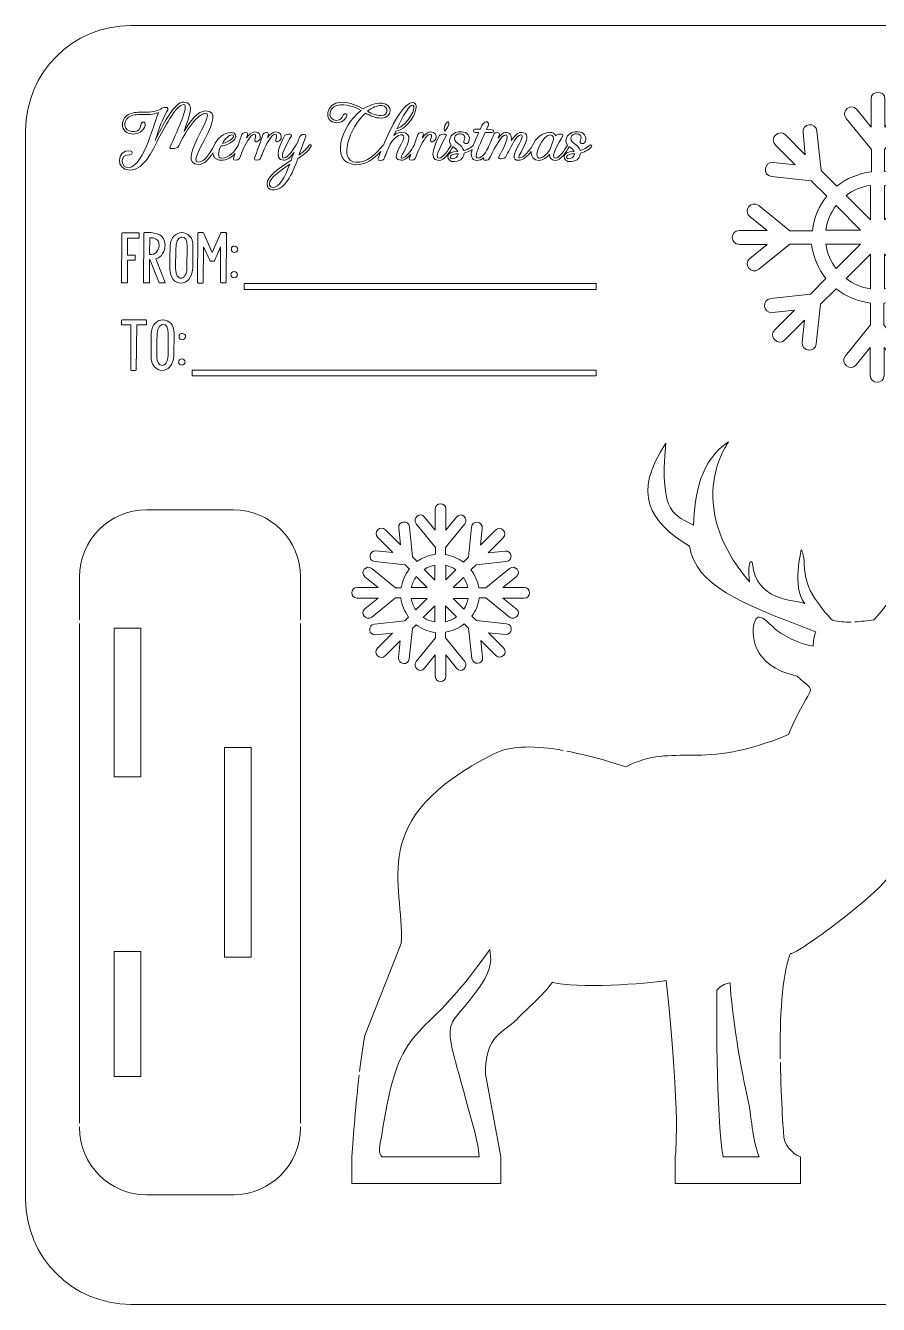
# Model space of a CAD drawing. Header units: inches. Extents: x 21 to 224, y 286 to 439.
# Drawn here: x 21.2 to 122.8, y 286.5 to 438.9 of the extents above; entities that cross this region are included whole.
import ezdxf

# ---------------------------------------------------------------- set-up
doc = ezdxf.new("R2010")
doc.units = ezdxf.units.IN
doc.header["$MEASUREMENT"] = 0
doc.layers.add('_U+0421_U+043B_U+043E_U+0439 1', color=7, linetype='Continuous')

# ---------------------------------------------------------------- blocks, each defined once
blk = doc.blocks.new('block 2')
at = {"layer": '_U+0421_U+043B_U+043E_U+0439 1', "color": 7, "lineweight": 5, "true_color": 0xffffff}
for points, knots in [([(33.55, 421.63), (34.5, 421.63), (35.21, 422.32), (35.72, 423.06), (36.09, 423.59), (36.51, 424.41), (36.97, 425.3), (37.97, 427.21), (39.12, 429.41), (40.02, 429.46), (40.76, 429.48), (38.99, 425.73), (38.38, 424.4), (38.21, 424.04), (39.24, 424.19), (39.35, 424.42), (39.78, 425.32), (41.43, 428.4), (42.63, 428.4), (43.89, 428.4), (38.97, 422.31), (41.76, 422.31), (42.49, 422.31), (43.03, 422.97), (43.48, 423.7), (43.51, 423.2), (43.8, 422.81), (44.44, 422.81), (45.17, 422.81), (45.73, 423.15), (46.15, 423.61), (46.07, 423.38), (45.99, 423.16), (45.93, 423), (45.82, 422.73), (46.53, 422.75), (46.65, 423.03), (46.8, 423.39), (46.9, 423.64), (47, 423.92), (47.35, 424.67), (47.91, 425.86), (48.36, 425.9), (48.62, 425.91), (48.62, 425.69), (48.5, 425.38), (48.3, 424.78), (49.04, 425.01), (49.12, 425.41), (49.19, 425.79), (49.06, 426.22), (48.44, 426.18), (48.09, 426.16), (47.77, 425.86), (47.5, 425.47), (47.53, 425.61), (47.58, 425.75), (47.61, 425.92), (47.67, 426.2), (47.04, 426.17), (46.94, 425.88), (46.85, 425.59), (46.67, 425.09), (46.49, 424.57), (46.1, 423.88), (45.45, 423.06), (44.54, 423.06), (43.98, 423.06), (44.09, 423.81), (44.45, 424.53), (44.94, 424.49), (45.8, 424.92), (46.08, 425.32), (46.32, 425.67), (46.24, 426.12), (45.71, 426.12), (44.71, 426.12), (43.95, 425.35), (43.63, 424.55), (43.17, 423.71), (42.54, 422.59), (41.75, 422.59), (40.22, 422.59), (45.46, 428.69), (42.62, 428.69), (41.68, 428.69), (40.73, 427.46), (40.05, 426.27), (40.64, 427.91), (41.42, 429.74), (40.01, 429.74), (38.92, 429.74), (37.76, 427.41), (36.73, 425.43), (36.73, 425.43), (36.59, 425.17), (36.59, 425.17), (37.14, 426.74), (37.45, 427.7), (38.01, 428.61), (38.44, 429.3), (37.5, 429.16), (37.27, 428.91), (36.54, 428.53), (35.78, 428.53), (35.1, 428.53), (34.75, 428.53), (34.42, 428.53), (34.13, 428.49), (33.39, 428.38), (32.95, 427.98), (32.78, 427.52), (32.72, 427.34), (32.7, 427.16), (32.71, 426.98), (32.72, 426.8), (32.78, 426.63), (32.87, 426.48), (33.1, 426.11), (33.56, 425.86), (34.23, 425.95), (34.8, 426.04), (35.31, 426.43), (35.42, 426.98), (35.52, 427.45), (34.95, 427.53), (34.88, 426.99), (34.85, 426.58), (34.63, 426.29), (34.2, 426.24), (33.66, 426.16), (33.29, 426.35), (33.11, 426.64), (33.04, 426.75), (33.01, 426.88), (32.99, 427.02), (32.98, 427.16), (33, 427.3), (33.05, 427.43), (33.18, 427.79), (33.54, 428.12), (34.15, 428.21), (34.43, 428.25), (34.75, 428.24), (35.08, 428.24), (35.69, 428.24), (36.36, 428.24), (37.02, 428.49), (36.54, 427.6), (35.32, 422.2), (33.5, 421.92), (32.53, 421.76), (32.28, 423.55), (33.59, 423.46), (33.92, 423.44), (33.98, 423.91), (33.62, 423.94), (31.96, 424.07), (31.89, 421.63), (33.55, 421.63)], [0, 0, 0, 0, 1, 1, 1, 2, 2, 2, 3, 3, 3, 4, 4, 4, 5, 5, 5, 6, 6, 6, 7, 7, 7, 8, 8, 8, 9, 9, 9, 10, 10, 10, 11, 11, 11, 12, 12, 12, 13, 13, 13, 14, 14, 14, 15, 15, 15, 16, 16, 16, 17, 17, 17, 18, 18, 18, 19, 19, 19, 20, 20, 20, 21, 21, 21, 22, 22, 22, 23, 23, 23, 24, 24, 24, 25, 25, 25, 26, 26, 26, 27, 27, 27, 28, 28, 28, 29, 29, 29, 30, 30, 30, 31, 31, 31, 32, 32, 32, 33, 33, 33, 34, 34, 34, 35, 35, 35, 36, 36, 36, 37, 37, 37, 38, 38, 38, 39, 39, 39, 40, 40, 40, 41, 41, 41, 42, 42, 42, 43, 43, 43, 44, 44, 44, 45, 45, 45, 46, 46, 46, 47, 47, 47, 48, 48, 48, 49, 49, 49, 50, 50, 50, 51, 51, 51, 52, 52, 52, 53, 53, 53, 53]), ([(45.74, 425.83), (46.05, 425.83), (45.93, 425.57), (45.81, 425.44), (45.57, 425.14), (44.99, 424.87), (44.61, 424.82), (44.94, 425.37), (45.39, 425.83), (45.74, 425.83)], [0, 0, 0, 0, 1, 1, 1, 2, 2, 2, 3, 3, 3, 3])]:
    blk.add_open_spline(points, degree=3, knots=knots, dxfattribs=at)
blk = doc.blocks.new('block 3')
at = {"layer": '_U+0421_U+043B_U+043E_U+0439 1', "color": 7, "lineweight": 5, "true_color": 0xffffff}
for points, knots in [([(51.93, 422.81), (52.41, 422.81), (52.75, 423.23), (53.15, 423.75), (53, 423.36), (52.87, 423), (52.8, 422.8), (51.39, 421.86), (49.93, 420.93), (49.94, 419.98), (49.94, 419.64), (50.1, 419.35), (50.51, 419.29), (52, 419.04), (52.98, 421.25), (53.59, 422.99), (54.12, 423.36), (54.8, 423.75), (55.2, 424.5), (55.28, 424.65), (55.03, 424.73), (54.93, 424.58), (54.58, 424), (54.03, 423.66), (53.75, 423.45), (53.88, 423.84), (54.45, 425.34), (54.54, 425.6), (54.69, 426.04), (53.92, 425.9), (53.84, 425.64), (53.84, 425.64), (53.57, 424.91), (53.57, 424.91), (53.17, 424.27), (52.43, 423.07), (51.93, 423.07), (51.35, 423.07), (52.34, 424.85), (52.83, 425.7), (53.04, 426.05), (52.09, 425.9), (52, 425.73), (51.65, 425.01), (50.53, 422.81), (51.93, 422.81)], [0, 0, 0, 0, 1, 1, 1, 2, 2, 2, 3, 3, 3, 4, 4, 4, 5, 5, 5, 6, 6, 6, 7, 7, 7, 8, 8, 8, 9, 9, 9, 10, 10, 10, 11, 11, 11, 12, 12, 12, 13, 13, 13, 14, 14, 14, 15, 15, 15, 15]), ([(50.56, 419.57), (50.31, 419.61), (50.22, 419.79), (50.22, 419.99), (50.22, 420.68), (51.39, 421.5), (52.63, 422.32), (52.1, 420.91), (51.38, 419.44), (50.56, 419.57)], [0, 0, 0, 0, 1, 1, 1, 2, 2, 2, 3, 3, 3, 3])]:
    blk.add_open_spline(points, degree=3, knots=knots, dxfattribs=at)
blk = doc.blocks.new('block 4')
at = {"layer": '_U+0421_U+043B_U+043E_U+0439 1', "color": 7, "lineweight": 5, "true_color": 0xffffff}
for points, knots in [([(58.25, 427.28), (58.72, 427.28), (59.25, 427.59), (59.45, 428.05), (59.58, 428.37), (59.14, 428.48), (59.02, 428.16), (58.9, 427.83), (58.61, 427.56), (58.26, 427.56), (56.91, 427.56), (57.28, 429.43), (58.7, 429.43), (59.75, 429.43), (60.49, 429.1), (61.14, 428.73), (58.64, 426.83), (57.42, 422.47), (60.46, 422.28), (61.63, 422.21), (62.65, 422.97), (63.47, 423.85), (63.32, 423.49), (63.21, 423.18), (63.13, 422.96), (63.04, 422.7), (63.77, 422.77), (63.85, 422.94), (64, 423.29), (64.27, 423.97), (64.6, 424.74), (65.04, 425.56), (66.32, 426.35), (66.22, 425.48), (66.12, 424.68), (64.44, 422.81), (65.91, 422.81), (66.32, 422.81), (66.73, 423.15), (67.07, 423.55), (67, 423.34), (66.93, 423.15), (66.87, 423), (66.77, 422.73), (67.48, 422.75), (67.59, 423.03), (67.74, 423.39), (67.84, 423.64), (67.95, 423.92), (68.3, 424.67), (68.86, 425.86), (69.31, 425.9), (69.56, 425.91), (69.56, 425.69), (69.45, 425.38), (69.24, 424.78), (69.98, 425.01), (70.06, 425.41), (70.13, 425.79), (70, 426.22), (69.38, 426.18), (69.03, 426.16), (68.71, 425.86), (68.44, 425.47), (68.48, 425.61), (68.53, 425.75), (68.56, 425.92), (68.62, 426.2), (67.98, 426.17), (67.89, 425.88), (67.79, 425.59), (67.62, 425.09), (67.44, 424.57), (67.15, 424.05), (66.51, 423.07), (65.95, 423.07), (65.65, 423.07), (66.75, 424.41), (66.84, 425.32), (66.96, 426.32), (65.57, 426.33), (65.05, 425.76), (65.05, 425.76), (65.27, 426.26), (65.27, 426.26), (66.91, 426.48), (68.44, 429.57), (67.33, 429.67), (66.23, 429.77), (64.69, 426.73), (63.79, 424.61), (63.78, 424.61), (63.78, 424.61), (63.78, 424.61), (62.95, 423.6), (61.83, 422.48), (60.5, 422.56), (58.39, 422.69), (59.71, 426.64), (61.66, 428.43), (62.24, 428.11), (62.8, 427.83), (63.55, 427.83), (64.89, 427.83), (64.98, 429.51), (63.64, 429.6), (62.85, 429.64), (62.08, 429.38), (61.4, 428.92), (60.69, 429.32), (59.9, 429.71), (58.73, 429.71), (56.94, 429.71), (56.49, 427.28), (58.25, 427.28)], [0, 0, 0, 0, 1, 1, 1, 2, 2, 2, 3, 3, 3, 4, 4, 4, 5, 5, 5, 6, 6, 6, 7, 7, 7, 8, 8, 8, 9, 9, 9, 10, 10, 10, 11, 11, 11, 12, 12, 12, 13, 13, 13, 14, 14, 14, 15, 15, 15, 16, 16, 16, 17, 17, 17, 18, 18, 18, 19, 19, 19, 20, 20, 20, 21, 21, 21, 22, 22, 22, 23, 23, 23, 24, 24, 24, 25, 25, 25, 26, 26, 26, 27, 27, 27, 28, 28, 28, 29, 29, 29, 30, 30, 30, 31, 31, 31, 32, 32, 32, 33, 33, 33, 34, 34, 34, 35, 35, 35, 36, 36, 36, 37, 37, 37, 38, 38, 38, 38]), ([(63.59, 429.32), (64.44, 429.25), (64.43, 428.12), (63.57, 428.12), (62.93, 428.12), (62.42, 428.35), (61.9, 428.64), (62.44, 429.08), (63.03, 429.34), (63.59, 429.32)], [0, 0, 0, 0, 1, 1, 1, 2, 2, 2, 3, 3, 3, 3]), ([(67.3, 429.39), (67.88, 429.33), (66.64, 426.87), (65.41, 426.57), (66.1, 428.06), (66.86, 429.42), (67.3, 429.39)], [0, 0, 0, 0, 1, 1, 1, 2, 2, 2, 2])]:
    blk.add_open_spline(points, degree=3, knots=knots, dxfattribs=at)
blk = doc.blocks.new('block 5')
at = {"layer": '_U+0421_U+043B_U+043E_U+0439 1', "color": 7, "lineweight": 5, "true_color": 0xffffff}
for points, knots in [([(70.38, 422.79), (71.04, 422.79), (71.69, 423.73), (72.07, 424.42), (72.09, 424.4), (72.11, 424.39), (72.14, 424.37), (72.42, 424.2), (72.59, 424.02), (72.67, 423.86), (71.06, 423.91), (71.18, 422.56), (72.28, 422.64), (73.13, 422.69), (73.37, 423.23), (73.4, 423.66), (73.61, 423.7), (74.03, 423.86), (74.35, 424.08), (74.17, 423.36), (74.25, 422.79), (74.94, 422.79), (75.24, 422.79), (75.5, 422.91), (75.74, 423.09), (75.73, 423.08), (75.73, 423.07), (75.73, 423.07), (75.54, 422.67), (76.32, 422.77), (76.45, 423.04), (76.61, 423.36), (76.73, 423.62), (76.85, 423.86), (77.24, 424.58), (77.88, 425.83), (78.35, 425.83), (78.93, 425.83), (78.04, 424.06), (77.54, 423.21), (77.33, 422.85), (78.28, 423), (78.37, 423.18), (78.45, 423.34), (78.57, 423.58), (78.68, 423.84), (79.09, 424.56), (79.67, 425.83), (80.13, 425.83), (81.1, 425.83), (78.19, 422.8), (79.91, 422.8), (80.4, 422.8), (80.98, 423.31), (81.41, 423.85), (81.39, 423.26), (81.67, 422.79), (82.34, 422.79), (82.85, 422.79), (83.28, 423.14), (83.58, 423.53), (83.58, 423.1), (83.75, 422.79), (84.25, 422.79), (84.91, 422.79), (85.55, 423.73), (85.94, 424.42), (85.96, 424.4), (85.98, 424.39), (86, 424.37), (86.28, 424.2), (86.45, 424.02), (86.53, 423.86), (84.92, 423.91), (85.05, 422.56), (86.14, 422.64), (87, 422.69), (87.23, 423.23), (87.26, 423.66), (87.56, 423.72), (88.3, 424.03), (88.56, 424.38), (88.73, 424.63), (88.45, 424.7), (88.36, 424.58), (88.19, 424.35), (87.46, 423.98), (87.23, 423.95), (87.14, 424.24), (86.97, 424.54), (86.53, 424.8), (85.7, 425.31), (86.26, 425.98), (86.79, 425.96), (87.27, 425.96), (87.47, 425.67), (87.26, 425.2), (87.07, 424.79), (87.66, 424.6), (87.83, 425.02), (88.08, 425.7), (87.65, 426.15), (86.98, 426.21), (85.86, 426.32), (85.19, 425.27), (85.73, 424.6), (85.72, 424.6), (85.71, 424.59), (85.71, 424.58), (85.36, 424.02), (84.8, 423.07), (84.25, 423.07), (83.66, 423.07), (84.66, 424.87), (85.16, 425.71), (85.36, 426.05), (84.4, 425.9), (84.33, 425.76), (84.33, 425.76), (84.31, 425.7), (84.31, 425.7), (84.2, 426), (83.95, 426.12), (83.64, 426.12), (82.63, 426.12), (81.88, 425.36), (81.57, 424.56), (81.21, 424), (80.53, 423.08), (79.99, 423.08), (79.48, 423.08), (82.06, 426.12), (80.23, 426.12), (79.79, 426.12), (79.37, 425.68), (79.02, 425.15), (79.09, 425.69), (78.95, 426.12), (78.35, 426.12), (78.07, 426.12), (77.76, 425.83), (77.47, 425.45), (77.47, 425.45), (77.61, 425.86), (77.61, 425.86), (77.74, 426.2), (77.06, 426.17), (76.96, 425.91), (76.83, 425.58), (76.57, 424.98), (76.31, 424.38), (76.06, 423.88), (75.6, 423.07), (75.02, 423.07), (74.68, 423.07), (74.91, 423.83), (75.27, 424.67), (75.48, 425.18), (75.68, 425.62), (75.91, 426.13), (75.91, 426.13), (76.7, 426.13), (76.7, 426.13), (76.98, 426.04), (77, 426.45), (76.7, 426.45), (76.7, 426.45), (76.08, 426.49), (76.08, 426.49), (76.21, 426.77), (76.24, 426.81), (76.26, 426.86), (76.54, 427.41), (75.9, 427.65), (75.54, 426.94), (75.54, 426.94), (75.36, 426.54), (75.36, 426.54), (75.36, 426.54), (75.35, 426.53), (75.35, 426.53), (75.35, 426.53), (74.73, 426.52), (74.73, 426.52), (74.45, 426.52), (74.43, 426.13), (74.72, 426.13), (74.72, 426.13), (75.16, 426.13), (75.16, 426.13), (74.93, 425.64), (74.72, 425.17), (74.54, 424.67), (74.53, 424.64), (74.52, 424.62), (74.51, 424.59), (74.5, 424.59), (74.5, 424.58), (74.5, 424.58), (74.32, 424.35), (73.6, 423.98), (73.36, 423.95), (73.27, 424.24), (73.11, 424.54), (72.67, 424.8), (71.84, 425.31), (72.39, 425.98), (72.93, 425.96), (73.41, 425.96), (73.61, 425.67), (73.4, 425.2), (73.2, 424.79), (73.79, 424.6), (73.96, 425.02), (74.22, 425.7), (73.79, 426.15), (73.12, 426.21), (72, 426.32), (71.33, 425.27), (71.87, 424.61), (71.86, 424.6), (71.85, 424.59), (71.85, 424.58), (71.49, 424.02), (70.93, 423.07), (70.38, 423.07), (69.8, 423.07), (70.79, 424.85), (71.28, 425.7), (71.49, 426.05), (70.54, 425.9), (70.45, 425.73), (70.1, 425.01), (68.98, 422.79), (70.38, 422.79)], [0, 0, 0, 0, 1, 1, 1, 2, 2, 2, 3, 3, 3, 4, 4, 4, 5, 5, 5, 6, 6, 6, 7, 7, 7, 8, 8, 8, 9, 9, 9, 10, 10, 10, 11, 11, 11, 12, 12, 12, 13, 13, 13, 14, 14, 14, 15, 15, 15, 16, 16, 16, 17, 17, 17, 18, 18, 18, 19, 19, 19, 20, 20, 20, 21, 21, 21, 22, 22, 22, 23, 23, 23, 24, 24, 24, 25, 25, 25, 26, 26, 26, 27, 27, 27, 28, 28, 28, 29, 29, 29, 30, 30, 30, 31, 31, 31, 32, 32, 32, 33, 33, 33, 34, 34, 34, 35, 35, 35, 36, 36, 36, 37, 37, 37, 38, 38, 38, 39, 39, 39, 40, 40, 40, 41, 41, 41, 42, 42, 42, 43, 43, 43, 44, 44, 44, 45, 45, 45, 46, 46, 46, 47, 47, 47, 48, 48, 48, 49, 49, 49, 50, 50, 50, 51, 51, 51, 52, 52, 52, 53, 53, 53, 54, 54, 54, 55, 55, 55, 56, 56, 56, 57, 57, 57, 58, 58, 58, 59, 59, 59, 60, 60, 60, 61, 61, 61, 62, 62, 62, 63, 63, 63, 64, 64, 64, 65, 65, 65, 66, 66, 66, 67, 67, 67, 68, 68, 68, 69, 69, 69, 70, 70, 70, 71, 71, 71, 72, 72, 72, 73, 73, 73, 74, 74, 74, 75, 75, 75, 76, 76, 76, 77, 77, 77, 78, 78, 78, 78]), ([(83.67, 425.83), (84.1, 425.83), (84.1, 425.48), (84.03, 425.15), (83.92, 424.87), (83.8, 424.56), (83.71, 424.26), (83.46, 423.76), (82.96, 423.07), (82.34, 423.07), (81.57, 423.07), (82.69, 425.83), (83.67, 425.83)], [0, 0, 0, 0, 1, 1, 1, 2, 2, 2, 3, 3, 3, 4, 4, 4, 4]), ([(72.73, 423.59), (72.67, 423.22), (72.33, 422.99), (71.97, 422.99), (71.62, 422.99), (71.62, 423.59), (72.73, 423.59)], [0, 0, 0, 0, 1, 1, 1, 2, 2, 2, 2]), ([(86.59, 423.59), (86.53, 423.22), (86.19, 422.99), (85.83, 422.99), (85.48, 422.99), (85.48, 423.59), (86.59, 423.59)], [0, 0, 0, 0, 1, 1, 1, 2, 2, 2, 2])]:
    blk.add_open_spline(points, degree=3, knots=knots, dxfattribs=at)
blk = doc.blocks.new('block 6')
at = {"layer": '_U+0421_U+043B_U+043E_U+0439 1', "color": 7, "lineweight": 5, "true_color": 0xffffff}
for points, knots in [([(37.18, 408.18), (37.18, 408.18), (37.73, 408.18), (37.73, 408.18), (37.8, 408.18), (37.83, 408.21), (37.81, 408.24), (37.81, 408.24), (36.68, 411.04), (36.68, 411.04), (37.39, 411.25), (37.78, 411.99), (37.78, 412.7), (37.78, 413.97), (36.8, 414.19), (35.69, 414.19), (35.6, 414.19), (35.47, 414.19), (35.35, 414.18), (35.31, 414.18), (35.27, 414.16), (35.27, 414.13), (35.25, 412.95), (35.23, 412.09), (35.23, 408.23), (35.23, 408.2), (35.26, 408.18), (35.32, 408.18), (35.32, 408.18), (35.84, 408.18), (35.84, 408.18), (35.89, 408.18), (35.92, 408.2), (35.92, 408.23), (35.92, 409.12), (35.93, 410.05), (35.93, 410.96), (35.93, 410.96), (35.98, 410.96), (35.98, 410.96), (35.98, 410.96), (37.1, 408.21), (37.1, 408.21), (37.11, 408.19), (37.15, 408.18), (37.18, 408.18)], [0, 0, 0, 0, 1, 1, 1, 2, 2, 2, 3, 3, 3, 4, 4, 4, 5, 5, 5, 6, 6, 6, 7, 7, 7, 8, 8, 8, 9, 9, 9, 10, 10, 10, 11, 11, 11, 12, 12, 12, 13, 13, 13, 14, 14, 14, 15, 15, 15, 15]), ([(35.92, 411.57), (35.92, 411.57), (35.95, 413.58), (35.95, 413.58), (36.52, 413.59), (37.08, 413.4), (37.08, 412.68), (37.08, 412.23), (36.8, 411.76), (36.45, 411.63), (36.27, 411.58), (36.09, 411.57), (35.92, 411.57)], [0, 0, 0, 0, 1, 1, 1, 2, 2, 2, 3, 3, 3, 4, 4, 4, 4])]:
    blk.add_open_spline(points, degree=3, knots=knots, dxfattribs=at)
blk = doc.blocks.new('block 7')
at = {"layer": '_U+0421_U+043B_U+043E_U+0439 1', "color": 7, "lineweight": 5, "true_color": 0xffffff}
for points, knots in [([(41.11, 412.55), (41.13, 413.64), (40.45, 414.19), (39.77, 414.19), (39.12, 414.19), (38.45, 413.67), (38.39, 412.62), (38.37, 412.05), (38.36, 411.35), (38.36, 410.69), (38.36, 410.69), (38.36, 409.91), (38.36, 409.91), (38.35, 408.77), (39, 408.16), (39.67, 408.16), (40.34, 408.16), (41.02, 408.75), (41.08, 409.94), (41.08, 409.94), (41.11, 412.55), (41.11, 412.55)], [0, 0, 0, 0, 1, 1, 1, 2, 2, 2, 3, 3, 3, 4, 4, 4, 5, 5, 5, 6, 6, 6, 7, 7, 7, 7]), ([(40.39, 409.94), (40.37, 409.17), (40.02, 408.75), (39.67, 408.75), (39.35, 408.75), (39.04, 409.12), (39.04, 409.91), (39.04, 410.69), (39.05, 411.79), (39.09, 412.58), (39.12, 413.26), (39.47, 413.65), (39.82, 413.65), (40.13, 413.65), (40.43, 413.31), (40.42, 412.58), (40.42, 412.58), (40.39, 409.94), (40.39, 409.94)], [0, 0, 0, 0, 1, 1, 1, 2, 2, 2, 3, 3, 3, 4, 4, 4, 5, 5, 5, 6, 6, 6, 6])]:
    blk.add_open_spline(points, degree=3, knots=knots, dxfattribs=at)
blk = doc.blocks.new('block 8')
at = {"layer": '_U+0421_U+043B_U+043E_U+0439 1', "color": 7, "lineweight": 5, "true_color": 0xffffff}
for points, knots in [([(37.52, 403.79), (36.87, 403.79), (36.2, 403.27), (36.14, 402.21), (36.12, 401.64), (36.11, 400.94), (36.11, 400.29), (36.11, 400.29), (36.11, 399.5), (36.11, 399.5), (36.1, 398.36), (36.75, 397.76), (37.42, 397.76), (38.09, 397.76), (38.77, 398.35), (38.83, 399.53), (38.83, 399.53), (38.86, 402.15), (38.86, 402.15), (38.88, 403.23), (38.2, 403.79), (37.52, 403.79)], [0, 0, 0, 0, 1, 1, 1, 2, 2, 2, 3, 3, 3, 4, 4, 4, 5, 5, 5, 6, 6, 6, 7, 7, 7, 7]), ([(38.14, 399.53), (38.12, 398.76), (37.77, 398.35), (37.42, 398.35), (37.1, 398.35), (36.79, 398.72), (36.79, 399.5), (36.79, 400.28), (36.81, 401.38), (36.84, 402.17), (36.87, 402.85), (37.22, 403.24), (37.57, 403.24), (37.88, 403.24), (38.18, 402.91), (38.17, 402.17), (38.17, 402.17), (38.14, 399.53), (38.14, 399.53)], [0, 0, 0, 0, 1, 1, 1, 2, 2, 2, 3, 3, 3, 4, 4, 4, 5, 5, 5, 6, 6, 6, 6])]:
    blk.add_open_spline(points, degree=3, knots=knots, dxfattribs=at)
blk = doc.blocks.new('block 9')
at = {"layer": '_U+0421_U+043B_U+043E_U+0439 1', "color": 7, "lineweight": 5, "true_color": 0xffffff}
for points, knots in [([(139.15, 414.49), (139.15, 414.49), (135.82, 414.49), (135.82, 414.49), (135.82, 414.49), (137.9, 416.15), (137.9, 416.15), (138.78, 416.85), (137.71, 418.14), (136.83, 417.45), (136.83, 417.45), (133.13, 414.44), (133.13, 414.44), (133.13, 414.44), (130.54, 414.44), (130.54, 414.44), (130.35, 416.01), (129.75, 417.4), (128.83, 418.56), (128.83, 418.56), (130.68, 420.41), (130.68, 420.41), (130.68, 420.41), (135.4, 420.92), (135.4, 420.92), (136.51, 421.06), (136.32, 422.73), (135.21, 422.59), (135.21, 422.59), (132.58, 422.31), (132.58, 422.31), (132.58, 422.31), (134.94, 424.67), (134.94, 424.67), (135.72, 425.46), (134.52, 426.66), (133.73, 425.87), (133.73, 425.87), (131.37, 423.51), (131.37, 423.51), (131.37, 423.51), (131.65, 426.15), (131.65, 426.15), (131.74, 427.26), (130.08, 427.45), (129.98, 426.34), (129.98, 426.34), (129.48, 421.61), (129.48, 421.61), (129.48, 421.61), (127.62, 419.76), (127.62, 419.76), (126.47, 420.69), (125.03, 421.29), (123.5, 421.48), (123.5, 421.48), (123.5, 424.07), (123.5, 424.07), (123.5, 424.07), (126.51, 427.77), (126.51, 427.77), (127.21, 428.65), (125.91, 429.71), (125.22, 428.83), (125.22, 428.83), (123.55, 426.75), (123.55, 426.75), (123.55, 426.75), (123.55, 430.08), (123.55, 430.08), (123.55, 431.19), (121.89, 431.19), (121.89, 430.08), (121.89, 430.08), (121.89, 426.75), (121.89, 426.75), (121.89, 426.75), (120.22, 428.83), (120.22, 428.83), (119.52, 429.71), (118.23, 428.65), (118.92, 427.77), (118.92, 427.77), (121.93, 424.07), (121.93, 424.07), (121.93, 424.07), (121.93, 421.43), (121.93, 421.43), (120.4, 421.24), (118.97, 420.64), (117.81, 419.72), (117.81, 419.72), (115.96, 421.57), (115.96, 421.57), (115.96, 421.57), (115.45, 426.29), (115.45, 426.29), (115.31, 427.4), (113.65, 427.21), (113.79, 426.1), (113.79, 426.1), (114.06, 423.47), (114.06, 423.47), (114.06, 423.47), (111.7, 425.83), (111.7, 425.83), (110.92, 426.61), (109.71, 425.41), (110.5, 424.62), (110.5, 424.62), (112.86, 422.26), (112.86, 422.26), (112.86, 422.26), (110.22, 422.54), (110.22, 422.54), (109.11, 422.63), (108.93, 420.97), (110.04, 420.87), (110.04, 420.87), (114.76, 420.37), (114.76, 420.37), (114.76, 420.37), (116.61, 418.51), (116.61, 418.51), (115.68, 417.36), (115.08, 415.97), (114.9, 414.39), (114.9, 414.39), (112.21, 414.39), (112.21, 414.39), (112.21, 414.39), (108.51, 417.4), (108.51, 417.4), (107.63, 418.1), (106.57, 416.8), (107.45, 416.11), (107.45, 416.11), (109.53, 414.44), (109.53, 414.44), (109.53, 414.44), (106.2, 414.44), (106.2, 414.44), (105.08, 414.44), (105.08, 412.77), (106.2, 412.77), (106.2, 412.77), (109.53, 412.77), (109.53, 412.77), (109.53, 412.77), (107.45, 411.11), (107.45, 411.11), (106.57, 410.41), (107.63, 409.12), (108.51, 409.81), (108.51, 409.81), (112.21, 412.82), (112.21, 412.82), (112.21, 412.82), (114.8, 412.82), (114.8, 412.82), (114.99, 411.29), (115.59, 409.86), (116.52, 408.7), (116.52, 408.7), (114.67, 406.85), (114.67, 406.85), (114.67, 406.85), (109.94, 406.34), (109.94, 406.34), (108.83, 406.2), (109.02, 404.54), (110.13, 404.68), (110.13, 404.68), (112.77, 404.95), (112.77, 404.95), (112.77, 404.95), (110.41, 402.59), (110.41, 402.59), (109.62, 401.81), (110.82, 400.6), (111.61, 401.39), (111.61, 401.39), (113.97, 403.75), (113.97, 403.75), (113.97, 403.75), (113.69, 401.11), (113.69, 401.11), (113.6, 400), (115.27, 399.82), (115.36, 400.93), (115.36, 400.93), (115.87, 405.65), (115.87, 405.65), (115.87, 405.65), (117.72, 407.5), (117.72, 407.5), (118.88, 406.57), (120.31, 405.97), (121.84, 405.79), (121.84, 405.79), (121.84, 403.19), (121.84, 403.19), (121.84, 403.19), (118.83, 399.49), (118.83, 399.49), (118.14, 398.61), (119.43, 397.55), (120.13, 398.43), (120.13, 398.43), (121.79, 400.51), (121.79, 400.51), (121.79, 400.51), (121.79, 397.18), (121.79, 397.18), (121.79, 396.07), (123.46, 396.07), (123.46, 397.18), (123.46, 397.18), (123.46, 400.51), (123.46, 400.51), (123.46, 400.51), (125.12, 398.43), (125.12, 398.43), (125.82, 397.55), (127.11, 398.61), (126.42, 399.49), (126.42, 399.49), (123.41, 403.19), (123.41, 403.19), (123.41, 403.19), (123.41, 405.79), (123.41, 405.79), (124.99, 405.97), (126.37, 406.57), (127.53, 407.5), (127.53, 407.5), (129.38, 405.65), (129.38, 405.65), (129.38, 405.65), (129.89, 400.93), (129.89, 400.93), (130.03, 399.82), (131.7, 400), (131.56, 401.11), (131.56, 401.11), (131.28, 403.75), (131.28, 403.75), (131.28, 403.75), (133.64, 401.39), (133.64, 401.39), (134.43, 400.6), (135.63, 401.81), (134.84, 402.59), (134.84, 402.59), (132.48, 404.95), (132.48, 404.95), (132.48, 404.95), (135.12, 404.68), (135.12, 404.68), (136.23, 404.58), (136.42, 406.25), (135.31, 406.34), (135.31, 406.34), (130.59, 406.85), (130.59, 406.85), (130.59, 406.85), (128.73, 408.7), (128.73, 408.7), (129.66, 409.86), (130.26, 411.29), (130.45, 412.82), (130.45, 412.82), (133.04, 412.82), (133.04, 412.82), (133.04, 412.82), (136.74, 409.81), (136.74, 409.81), (137.62, 409.12), (138.69, 410.41), (137.81, 411.11), (137.81, 411.11), (135.72, 412.77), (135.72, 412.77), (135.72, 412.77), (139.06, 412.77), (139.06, 412.77), (140.26, 412.82), (140.26, 414.49), (139.15, 414.49)], [0, 0, 0, 0, 1, 1, 1, 2, 2, 2, 3, 3, 3, 4, 4, 4, 5, 5, 5, 6, 6, 6, 7, 7, 7, 8, 8, 8, 9, 9, 9, 10, 10, 10, 11, 11, 11, 12, 12, 12, 13, 13, 13, 14, 14, 14, 15, 15, 15, 16, 16, 16, 17, 17, 17, 18, 18, 18, 19, 19, 19, 20, 20, 20, 21, 21, 21, 22, 22, 22, 23, 23, 23, 24, 24, 24, 25, 25, 25, 26, 26, 26, 27, 27, 27, 28, 28, 28, 29, 29, 29, 30, 30, 30, 31, 31, 31, 32, 32, 32, 33, 33, 33, 34, 34, 34, 35, 35, 35, 36, 36, 36, 37, 37, 37, 38, 38, 38, 39, 39, 39, 40, 40, 40, 41, 41, 41, 42, 42, 42, 43, 43, 43, 44, 44, 44, 45, 45, 45, 46, 46, 46, 47, 47, 47, 48, 48, 48, 49, 49, 49, 50, 50, 50, 51, 51, 51, 52, 52, 52, 53, 53, 53, 54, 54, 54, 55, 55, 55, 56, 56, 56, 57, 57, 57, 58, 58, 58, 59, 59, 59, 60, 60, 60, 61, 61, 61, 62, 62, 62, 63, 63, 63, 64, 64, 64, 65, 65, 65, 66, 66, 66, 67, 67, 67, 68, 68, 68, 69, 69, 69, 70, 70, 70, 71, 71, 71, 72, 72, 72, 73, 73, 73, 74, 74, 74, 75, 75, 75, 76, 76, 76, 77, 77, 77, 78, 78, 78, 79, 79, 79, 80, 80, 80, 81, 81, 81, 82, 82, 82, 83, 83, 83, 84, 84, 84, 85, 85, 85, 86, 86, 86, 87, 87, 87, 88, 88, 88, 89, 89, 89, 90, 90, 90, 91, 91, 91, 92, 92, 92, 93, 93, 93, 94, 94, 94, 95, 95, 95, 96, 96, 96, 96]), ([(121.84, 415.69), (121.84, 415.69), (118.92, 418.61), (118.92, 418.61), (119.76, 419.25), (120.73, 419.67), (121.84, 419.81), (121.84, 419.81), (121.84, 415.69), (121.84, 415.69)], [0, 0, 0, 0, 1, 1, 1, 2, 2, 2, 3, 3, 3, 3]), ([(123.5, 419.81), (124.62, 419.67), (125.59, 419.25), (126.42, 418.61), (126.42, 418.61), (123.5, 415.69), (123.5, 415.69), (123.5, 415.69), (123.5, 419.81), (123.5, 419.81)], [0, 0, 0, 0, 1, 1, 1, 2, 2, 2, 3, 3, 3, 3]), ([(117.72, 417.4), (117.72, 417.4), (120.64, 414.49), (120.64, 414.49), (120.64, 414.49), (116.52, 414.49), (116.52, 414.49), (116.66, 415.6), (117.07, 416.57), (117.72, 417.4)], [0, 0, 0, 0, 1, 1, 1, 2, 2, 2, 3, 3, 3, 3]), ([(124.71, 414.49), (124.71, 414.49), (127.62, 417.4), (127.62, 417.4), (128.27, 416.57), (128.69, 415.6), (128.83, 414.49), (128.83, 414.49), (124.71, 414.49), (124.71, 414.49)], [0, 0, 0, 0, 1, 1, 1, 2, 2, 2, 3, 3, 3, 3]), ([(116.52, 412.82), (116.52, 412.82), (120.64, 412.82), (120.64, 412.82), (120.64, 412.82), (117.72, 409.91), (117.72, 409.91), (117.07, 410.74), (116.66, 411.71), (116.52, 412.82)], [0, 0, 0, 0, 1, 1, 1, 2, 2, 2, 3, 3, 3, 3]), ([(121.84, 407.5), (120.73, 407.64), (119.76, 408.05), (118.92, 408.7), (118.92, 408.7), (121.84, 411.62), (121.84, 411.62), (121.84, 411.62), (121.84, 407.5), (121.84, 407.5)], [0, 0, 0, 0, 1, 1, 1, 2, 2, 2, 3, 3, 3, 3]), ([(123.5, 407.5), (123.5, 407.5), (123.5, 411.62), (123.5, 411.62), (123.5, 411.62), (126.42, 408.7), (126.42, 408.7), (125.59, 408.05), (124.62, 407.64), (123.5, 407.5)], [0, 0, 0, 0, 1, 1, 1, 2, 2, 2, 3, 3, 3, 3]), ([(127.62, 409.91), (127.62, 409.91), (124.71, 412.82), (124.71, 412.82), (124.71, 412.82), (128.83, 412.82), (128.83, 412.82), (128.69, 411.71), (128.27, 410.74), (127.62, 409.91)], [0, 0, 0, 0, 1, 1, 1, 2, 2, 2, 3, 3, 3, 3])]:
    blk.add_open_spline(points, degree=3, knots=knots, dxfattribs=at)
blk = doc.blocks.new('block 10')
at = {"layer": '_U+0421_U+043B_U+043E_U+0439 1', "color": 7, "lineweight": 5, "true_color": 0xffffff}
for points, knots in [([(80.58, 371.9), (80.58, 371.9), (78.04, 371.9), (78.04, 371.9), (78.04, 371.9), (79.63, 373.17), (79.63, 373.17), (80.3, 373.7), (79.49, 374.68), (78.82, 374.16), (78.82, 374.16), (76, 371.86), (76, 371.86), (76, 371.86), (75.15, 371.86), (75.15, 371.86), (75.05, 372.64), (74.69, 373.38), (74.23, 373.98), (74.23, 373.98), (74.83, 374.58), (74.83, 374.58), (74.83, 374.58), (78.43, 374.97), (78.43, 374.97), (79.28, 375.07), (79.14, 376.34), (78.29, 376.24), (78.29, 376.24), (76.28, 376.02), (76.28, 376.02), (76.28, 376.02), (78.08, 377.82), (78.08, 377.82), (78.68, 378.42), (77.76, 379.34), (77.16, 378.74), (77.16, 378.74), (75.36, 376.94), (75.36, 376.94), (75.36, 376.94), (75.57, 378.95), (75.57, 378.95), (75.65, 379.8), (74.38, 379.94), (74.3, 379.09), (74.3, 379.09), (73.92, 375.5), (73.92, 375.5), (73.92, 375.5), (73.32, 374.9), (73.32, 374.9), (72.72, 375.35), (71.98, 375.67), (71.2, 375.81), (71.2, 375.81), (71.2, 376.66), (71.2, 376.66), (71.2, 376.66), (73.49, 379.48), (73.49, 379.48), (74.02, 380.15), (73.03, 380.96), (72.51, 380.29), (72.51, 380.29), (71.24, 378.71), (71.24, 378.71), (71.24, 378.71), (71.24, 381.25), (71.24, 381.25), (71.24, 382.09), (69.97, 382.09), (69.97, 381.25), (69.97, 381.25), (69.97, 378.71), (69.97, 378.71), (69.97, 378.71), (68.7, 380.29), (68.7, 380.29), (68.17, 380.96), (67.18, 380.15), (67.71, 379.48), (67.71, 379.48), (70, 376.66), (70, 376.66), (70, 376.66), (70, 375.85), (70, 375.85), (69.19, 375.74), (68.45, 375.46), (67.81, 375), (67.81, 375), (67.28, 375.53), (67.28, 375.53), (67.28, 375.53), (66.9, 379.13), (66.9, 379.13), (66.79, 379.98), (65.52, 379.83), (65.63, 378.99), (65.63, 378.99), (65.84, 376.98), (65.84, 376.98), (65.84, 376.98), (64.04, 378.78), (64.04, 378.78), (63.44, 379.38), (62.52, 378.46), (63.12, 377.86), (63.12, 377.86), (64.92, 376.06), (64.92, 376.06), (64.92, 376.06), (62.91, 376.27), (62.91, 376.27), (62.06, 376.34), (61.92, 375.07), (62.77, 375), (62.77, 375), (66.37, 374.61), (66.37, 374.61), (66.37, 374.61), (66.9, 374.08), (66.9, 374.08), (66.4, 373.45), (66.05, 372.71), (65.91, 371.86), (65.91, 371.86), (65.24, 371.86), (65.24, 371.86), (65.24, 371.86), (62.42, 374.16), (62.42, 374.16), (61.75, 374.68), (60.93, 373.7), (61.6, 373.17), (61.6, 373.17), (63.19, 371.9), (63.19, 371.9), (63.19, 371.9), (60.65, 371.9), (60.65, 371.9), (59.81, 371.9), (59.81, 370.63), (60.65, 370.63), (60.65, 370.63), (63.19, 370.63), (63.19, 370.63), (63.19, 370.63), (61.6, 369.36), (61.6, 369.36), (60.93, 368.83), (61.75, 367.84), (62.42, 368.37), (62.42, 368.37), (65.24, 370.66), (65.24, 370.66), (65.24, 370.66), (65.87, 370.66), (65.87, 370.66), (65.98, 369.82), (66.3, 369.04), (66.79, 368.37), (66.79, 368.37), (66.33, 367.91), (66.33, 367.91), (66.33, 367.91), (62.73, 367.52), (62.73, 367.52), (61.89, 367.42), (62.03, 366.15), (62.87, 366.25), (62.87, 366.25), (64.89, 366.46), (64.89, 366.46), (64.89, 366.46), (63.09, 364.67), (63.09, 364.67), (62.49, 364.07), (63.4, 363.15), (64, 363.75), (64, 363.75), (65.8, 365.55), (65.8, 365.55), (65.8, 365.55), (65.59, 363.54), (65.59, 363.54), (65.52, 362.69), (66.79, 362.55), (66.86, 363.4), (66.86, 363.4), (67.25, 366.99), (67.25, 366.99), (67.25, 366.99), (67.71, 367.45), (67.71, 367.45), (68.34, 366.96), (69.15, 366.64), (70, 366.54), (70, 366.54), (70, 365.9), (70, 365.9), (70, 365.9), (67.71, 363.08), (67.71, 363.08), (67.18, 362.41), (68.17, 361.6), (68.7, 362.27), (68.7, 362.27), (69.97, 363.85), (69.97, 363.85), (69.97, 363.85), (69.97, 361.31), (69.97, 361.31), (69.97, 360.47), (71.24, 360.47), (71.24, 361.31), (71.24, 361.31), (71.24, 363.85), (71.24, 363.85), (71.24, 363.85), (72.51, 362.27), (72.51, 362.27), (73.03, 361.6), (74.02, 362.41), (73.49, 363.08), (73.49, 363.08), (71.2, 365.9), (71.2, 365.9), (71.2, 365.9), (71.2, 366.57), (71.2, 366.57), (72.05, 366.71), (72.79, 367.03), (73.42, 367.56), (73.42, 367.56), (73.95, 367.03), (73.95, 367.03), (73.95, 367.03), (74.34, 363.43), (74.34, 363.43), (74.45, 362.58), (75.72, 362.73), (75.61, 363.57), (75.61, 363.57), (75.4, 365.58), (75.4, 365.58), (75.4, 365.58), (77.2, 363.78), (77.2, 363.78), (77.8, 363.18), (78.71, 364.1), (78.11, 364.7), (78.11, 364.7), (76.32, 366.5), (76.32, 366.5), (76.32, 366.5), (78.33, 366.29), (78.33, 366.29), (79.17, 366.22), (79.31, 367.49), (78.47, 367.56), (78.47, 367.56), (74.87, 367.95), (74.87, 367.95), (74.87, 367.95), (74.34, 368.48), (74.34, 368.48), (74.8, 369.11), (75.12, 369.85), (75.19, 370.66), (75.19, 370.66), (76, 370.66), (76, 370.66), (76, 370.66), (78.82, 368.37), (78.82, 368.37), (79.49, 367.84), (80.3, 368.83), (79.63, 369.36), (79.63, 369.36), (78.04, 370.63), (78.04, 370.63), (78.04, 370.63), (80.58, 370.63), (80.58, 370.63), (81.43, 370.59), (81.43, 371.9), (80.58, 371.9)], [0, 0, 0, 0, 1, 1, 1, 2, 2, 2, 3, 3, 3, 4, 4, 4, 5, 5, 5, 6, 6, 6, 7, 7, 7, 8, 8, 8, 9, 9, 9, 10, 10, 10, 11, 11, 11, 12, 12, 12, 13, 13, 13, 14, 14, 14, 15, 15, 15, 16, 16, 16, 17, 17, 17, 18, 18, 18, 19, 19, 19, 20, 20, 20, 21, 21, 21, 22, 22, 22, 23, 23, 23, 24, 24, 24, 25, 25, 25, 26, 26, 26, 27, 27, 27, 28, 28, 28, 29, 29, 29, 30, 30, 30, 31, 31, 31, 32, 32, 32, 33, 33, 33, 34, 34, 34, 35, 35, 35, 36, 36, 36, 37, 37, 37, 38, 38, 38, 39, 39, 39, 40, 40, 40, 41, 41, 41, 42, 42, 42, 43, 43, 43, 44, 44, 44, 45, 45, 45, 46, 46, 46, 47, 47, 47, 48, 48, 48, 49, 49, 49, 50, 50, 50, 51, 51, 51, 52, 52, 52, 53, 53, 53, 54, 54, 54, 55, 55, 55, 56, 56, 56, 57, 57, 57, 58, 58, 58, 59, 59, 59, 60, 60, 60, 61, 61, 61, 62, 62, 62, 63, 63, 63, 64, 64, 64, 65, 65, 65, 66, 66, 66, 67, 67, 67, 68, 68, 68, 69, 69, 69, 70, 70, 70, 71, 71, 71, 72, 72, 72, 73, 73, 73, 74, 74, 74, 75, 75, 75, 76, 76, 76, 77, 77, 77, 78, 78, 78, 79, 79, 79, 80, 80, 80, 81, 81, 81, 82, 82, 82, 83, 83, 83, 84, 84, 84, 85, 85, 85, 86, 86, 86, 87, 87, 87, 88, 88, 88, 89, 89, 89, 90, 90, 90, 91, 91, 91, 92, 92, 92, 93, 93, 93, 94, 94, 94, 95, 95, 95, 96, 96, 96, 96]), ([(69.93, 374.54), (69.93, 374.54), (69.93, 372.78), (69.93, 372.78), (69.93, 372.78), (68.66, 374.05), (68.66, 374.05), (69.05, 374.3), (69.47, 374.47), (69.93, 374.54)], [0, 0, 0, 0, 1, 1, 1, 2, 2, 2, 3, 3, 3, 3]), ([(71.24, 374.54), (71.66, 374.44), (72.08, 374.26), (72.43, 374.01), (72.43, 374.01), (71.24, 372.81), (71.24, 372.81), (71.24, 372.81), (71.24, 374.54), (71.24, 374.54)], [0, 0, 0, 0, 1, 1, 1, 2, 2, 2, 3, 3, 3, 3]), ([(67.71, 373.2), (67.71, 373.2), (69.01, 371.9), (69.01, 371.9), (69.01, 371.9), (67.11, 371.9), (67.11, 371.9), (67.25, 372.36), (67.43, 372.81), (67.71, 373.2)], [0, 0, 0, 0, 1, 1, 1, 2, 2, 2, 3, 3, 3, 3]), ([(73.85, 371.9), (73.85, 371.9), (72.12, 371.9), (72.12, 371.9), (72.12, 371.9), (73.32, 373.1), (73.32, 373.1), (73.56, 372.74), (73.78, 372.32), (73.85, 371.9)], [0, 0, 0, 0, 1, 1, 1, 2, 2, 2, 3, 3, 3, 3]), ([(67.64, 369.22), (67.39, 369.64), (67.18, 370.1), (67.11, 370.59), (67.11, 370.59), (69.01, 370.59), (69.01, 370.59), (69.01, 370.59), (67.64, 369.22), (67.64, 369.22)], [0, 0, 0, 0, 1, 1, 1, 2, 2, 2, 3, 3, 3, 3]), ([(73.39, 369.32), (73.39, 369.32), (72.12, 370.59), (72.12, 370.59), (72.12, 370.59), (73.88, 370.59), (73.88, 370.59), (73.81, 370.13), (73.63, 369.71), (73.39, 369.32)], [0, 0, 0, 0, 1, 1, 1, 2, 2, 2, 3, 3, 3, 3]), ([(69.93, 367.81), (69.44, 367.84), (68.98, 368.05), (68.55, 368.33), (68.55, 368.33), (69.93, 369.71), (69.93, 369.71), (69.93, 369.71), (69.93, 367.81), (69.93, 367.81)], [0, 0, 0, 0, 1, 1, 1, 2, 2, 2, 3, 3, 3, 3]), ([(71.2, 367.81), (71.2, 367.81), (71.2, 369.71), (71.2, 369.71), (71.2, 369.71), (72.51, 368.4), (72.51, 368.4), (72.15, 368.12), (71.69, 367.91), (71.2, 367.81)], [0, 0, 0, 0, 1, 1, 1, 2, 2, 2, 3, 3, 3, 3])]:
    blk.add_open_spline(points, degree=3, knots=knots, dxfattribs=at)

msp = doc.modelspace()

# ---------------------------------------------------------------- linework, layer by layer
at = {"layer": '_U+0421_U+043B_U+043E_U+0439 1', "color": 7, "lineweight": 5, "true_color": 0xffffff}
for points in [[(47.22, 408.12), (89.14, 408.12), (89.14, 407.42), (47.22, 407.42), (47.22, 408.12)], [(41.02, 397.8), (89.14, 397.8), (89.14, 397.1), (41.02, 397.1), (41.02, 397.8)]]:
    msp.add_lwpolyline(points, dxfattribs=at)
at = {"layer": '_U+0421_U+043B_U+043E_U+0439 1', "color": 1, "lineweight": 5, "true_color": 0xff0000}
for points in [[(27.58, 308.06), (27.58, 367.59)], [(53.92, 308.06), (53.92, 367.59)], [(31.72, 367.04), (31.72, 349.31), (34.9, 349.31), (34.9, 367.04), (31.72, 367.04)], [(44.86, 352.83), (44.86, 327.83), (48.04, 327.83), (48.04, 352.83), (44.86, 352.83)], [(31.72, 328.52), (31.72, 313.62), (34.9, 313.62), (34.9, 328.52), (31.72, 328.52)]]:
    msp.add_lwpolyline(points, dxfattribs=at)
for points, knots in [([(224.37, 426.33), (224.37, 426.33), (224.37, 298.98), (224.37, 298.98), (224.37, 292.06), (218.76, 286.46), (211.84, 286.46), (211.84, 286.46), (33.69, 286.46), (33.69, 286.46), (26.77, 286.46), (21.17, 292.06), (21.17, 298.98), (21.17, 298.98), (21.17, 426.33), (21.17, 426.33), (21.17, 433.25), (26.77, 438.86), (33.69, 438.86), (33.69, 438.86), (211.84, 438.86), (211.84, 438.86), (218.76, 438.86), (224.37, 433.25), (224.37, 426.33)], [0, 0, 0, 0, 1, 1, 1, 2, 2, 2, 3, 3, 3, 4, 4, 4, 5, 5, 5, 6, 6, 6, 7, 7, 7, 8, 8, 8, 8]), ([(85.64, 352.39), (88.21, 351.9), (90.75, 351.14), (92.69, 350.53), (98.61, 353.54), (101.56, 349.88), (112.05, 354.39), (115.07, 361.28), (115.59, 358.83), (113.09, 361.34), (107.51, 362.49), (107.53, 366.6), (108.07, 367.92), (108.61, 369.26), (109.89, 367.2), (111.15, 366.45), (112.94, 365.37), (113.72, 365.18), (115.01, 364.89), (114.99, 365.48), (115.09, 366.06), (115.31, 366.6), (106.05, 370.14), (101.1, 372.11), (100.26, 376.81), (95.47, 379.71), (93.42, 383.05), (97.44, 389.1), (96.6, 380.29), (98.71, 380.57), (100.73, 379.3), (100.9, 383.03), (101.56, 387.08), (104.92, 389.26), (105.02, 389.33), (99.28, 382.07), (107.41, 372.55), (107.14, 375.5), (107.72, 375.05), (107.75, 374.76), (108.11, 370.3), (112.74, 370.41), (114.01, 370), (112.38, 371.93), (113.59, 376.38), (113.59, 376.38), (113.59, 376.38), (113.9, 375.88), (113.93, 374.63), (113.96, 373.19), (114.38, 371.79), (115.19, 370.6), (116.48, 368.68), (117.29, 367.99), (117.29, 367.99), (118.07, 367.81), (118.8, 367.75), (119.53, 367.77)], [0, 0, 0, 0, 1, 1, 1, 2, 2, 2, 3, 3, 3, 4, 4, 4, 5, 5, 5, 6, 6, 6, 7, 7, 7, 8, 8, 8, 9, 9, 9, 10, 10, 10, 11, 11, 11, 12, 12, 12, 13, 13, 13, 14, 14, 14, 15, 15, 15, 16, 16, 16, 17, 17, 17, 18, 18, 18, 19, 19, 19, 19]), ([(111.08, 315.74), (111.02, 320.46), (111.23, 325.72), (112.28, 328.27), (112.86, 328.15), (117.79, 331.8), (119.53, 333.24), (123, 336.09), (127.1, 339.39), (126.89, 345.62), (126.75, 349.86), (121.93, 356.52), (127.58, 362.2), (132.33, 363.18), (132.31, 366.68), (131.85, 367.81), (131.4, 368.95), (130.29, 367.2), (129.23, 366.56), (127.3, 365.39), (126.75, 365.44), (124.95, 364.99), (124.87, 365.59), (124.74, 366.18), (124.55, 366.76), (133.54, 370.19), (138.36, 372.18), (139.19, 376.81), (143.98, 379.71), (146.03, 383.05), (142.01, 389.1), (142.85, 380.29), (140.73, 380.57), (138.72, 379.3), (138.55, 383.03), (137.89, 387.08), (134.54, 389.26), (134.43, 389.33), (140.16, 382.07), (132.04, 372.55), (132.32, 375.5), (131.72, 375.05), (131.7, 374.76), (131.35, 370.3), (126.71, 370.41), (125.44, 370), (127.07, 371.93), (125.86, 376.38), (125.86, 376.38), (125.86, 376.38), (125.55, 375.88), (125.52, 374.63), (125.49, 373.19), (125.07, 371.79), (124.26, 370.6), (123.53, 369.51), (122.66, 368.44), (122.23, 368.05), (121.46, 367.94), (120.71, 367.83), (119.97, 367.79)], [0, 0, 0, 0, 1, 1, 1, 2, 2, 2, 3, 3, 3, 4, 4, 4, 5, 5, 5, 6, 6, 6, 7, 7, 7, 8, 8, 8, 9, 9, 9, 10, 10, 10, 11, 11, 11, 12, 12, 12, 13, 13, 13, 14, 14, 14, 15, 15, 15, 16, 16, 16, 17, 17, 17, 18, 18, 18, 19, 19, 19, 20, 20, 20, 20]), ([(27.58, 368.04), (27.58, 368.04), (27.58, 373.14), (27.58, 373.14), (27.58, 377.56), (31.15, 381.14), (35.57, 381.14), (35.57, 381.14), (45.92, 381.14), (45.92, 381.14), (50.33, 381.14), (53.92, 377.56), (53.92, 373.14), (53.92, 373.14), (53.92, 368.04), (53.92, 368.04)], [0, 0, 0, 0, 1, 1, 1, 2, 2, 2, 3, 3, 3, 4, 4, 4, 5, 5, 5, 5]), ([(60.96, 314.21), (61.15, 315.81), (61.36, 317.31), (61.59, 318.52), (61.59, 318.52), (65.92, 329.46), (65.92, 329.46), (66.34, 336.74), (61.47, 344.22), (77.01, 352.1), (79.07, 353.14), (82.12, 353.02), (85.2, 352.47)], [0, 0, 0, 0, 1, 1, 1, 2, 2, 2, 3, 3, 3, 4, 4, 4, 4]), ([(76.46, 328.77), (67.94, 316.33), (65.9, 321.52), (63.55, 306.44), (63.41, 305.52), (63.04, 304.38), (63.66, 304.06), (63.66, 304.06), (75.19, 304.06), (75.19, 304.06), (75.12, 305.05), (74.94, 306.04), (74.68, 307.01), (70.5, 322.5), (70.82, 317.9), (75.34, 324.4), (76.84, 326.54), (76.64, 327.71), (76.46, 328.77)], [0, 0, 0, 0, 1, 1, 1, 2, 2, 2, 3, 3, 3, 4, 4, 4, 5, 5, 5, 6, 6, 6, 6]), ([(111.09, 315.3), (111.16, 310.59), (111.49, 306.53), (111.51, 306.35), (111.63, 305.11), (113.11, 304.06), (113.47, 304.06), (113.47, 304.06), (113.47, 300.88), (113.47, 300.88), (113.47, 300.88), (98.56, 300.88), (98.56, 300.88), (98.56, 300.88), (98.56, 304.06), (98.56, 304.06), (98.56, 304.06), (99.27, 308.68), (97.49, 325.05), (95.23, 324.69), (86.67, 324.02), (83.92, 324.86), (82.74, 323.17), (81.09, 321.89), (79.68, 320.41), (78.11, 318.76), (75.94, 318.73), (75.94, 313.88), (75.94, 313.88), (77.77, 304.06), (77.77, 304.06), (77.77, 304.06), (77.77, 300.88), (77.77, 300.88), (77.77, 300.88), (60.04, 300.88), (60.04, 300.88), (60.04, 300.88), (60.04, 304.06), (60.04, 304.06), (60.04, 304.06), (60.05, 304.06), (60.05, 304.06), (60.21, 306.6), (60.51, 310.38), (60.9, 313.77)], [0, 0, 0, 0, 1, 1, 1, 2, 2, 2, 3, 3, 3, 4, 4, 4, 5, 5, 5, 6, 6, 6, 7, 7, 7, 8, 8, 8, 9, 9, 9, 10, 10, 10, 11, 11, 11, 12, 12, 12, 13, 13, 13, 14, 14, 14, 15, 15, 15, 15]), ([(107.06, 311.62), (106.36, 314.58), (105.29, 321.18), (105.09, 324.78), (104.45, 324.64), (103.86, 324.38), (103.52, 323.91), (103.51, 323.61), (103.39, 308.47), (104.26, 304.06), (104.26, 304.06), (108.58, 304.06), (108.58, 304.06), (107.64, 306.17), (107.79, 308.57), (107.06, 311.62)], [0, 0, 0, 0, 1, 1, 1, 2, 2, 2, 3, 3, 3, 4, 4, 4, 5, 5, 5, 5]), ([(53.92, 307.62), (53.92, 307.62), (53.92, 307.52), (53.92, 307.52), (53.92, 303.11), (50.33, 299.53), (45.92, 299.53), (45.92, 299.53), (35.57, 299.53), (35.57, 299.53), (31.15, 299.53), (27.58, 303.11), (27.58, 307.52), (27.58, 307.52), (27.58, 307.62), (27.58, 307.62)], [0, 0, 0, 0, 1, 1, 1, 2, 2, 2, 3, 3, 3, 4, 4, 4, 5, 5, 5, 5])]:
    msp.add_open_spline(points, degree=3, knots=knots, dxfattribs=at)
at = {"layer": '_U+0421_U+043B_U+043E_U+0439 1', "color": 7, "lineweight": 5, "true_color": 0xffffff}
for points, knots in [([(71.13, 426.93), (71.26, 427.23), (71.45, 427.43), (71.54, 427.39), (71.62, 427.35), (71.59, 427.08), (71.46, 426.79), (71.33, 426.49), (71.15, 426.27), (71.06, 426.32), (70.97, 426.35), (71.01, 426.63), (71.13, 426.93)], [0, 0, 0, 0, 1, 1, 1, 2, 2, 2, 3, 3, 3, 4, 4, 4, 4]), ([(48.42, 423), (48.69, 423.69), (49.23, 425.26), (49.44, 425.88), (49.53, 426.17), (50.17, 426.2), (50.11, 425.92), (50.08, 425.75), (50.03, 425.61), (49.99, 425.47), (50.26, 425.86), (50.58, 426.16), (50.93, 426.18), (51.55, 426.22), (51.68, 425.79), (51.61, 425.41), (51.53, 425.01), (50.79, 424.78), (51, 425.38), (51.11, 425.69), (51.11, 425.91), (50.86, 425.9), (50.41, 425.86), (49.85, 424.67), (49.5, 423.92), (49.39, 423.64), (49.29, 423.39), (49.14, 423.03), (49.03, 422.75), (48.32, 422.73), (48.42, 423)], [0, 0, 0, 0, 1, 1, 1, 2, 2, 2, 3, 3, 3, 4, 4, 4, 5, 5, 5, 6, 6, 6, 7, 7, 7, 8, 8, 8, 9, 9, 9, 10, 10, 10, 10]), ([(33.32, 413.53), (33.32, 413.53), (33.32, 411.49), (33.32, 411.49), (33.32, 411.49), (34.13, 411.49), (34.13, 411.49), (34.19, 411.49), (34.21, 411.47), (34.21, 411.44), (34.21, 411.44), (34.21, 410.92), (34.21, 410.92), (34.21, 410.9), (34.19, 410.88), (34.13, 410.88), (34.13, 410.88), (33.32, 410.88), (33.32, 410.88), (33.32, 409.99), (33.3, 409.12), (33.3, 408.23), (33.3, 408.2), (33.27, 408.18), (33.22, 408.18), (33.22, 408.18), (32.7, 408.18), (32.7, 408.18), (32.64, 408.18), (32.61, 408.2), (32.61, 408.23), (32.61, 408.23), (32.63, 413.81), (32.63, 413.81), (32.63, 413.81), (32.63, 414.11), (32.63, 414.11), (32.63, 414.13), (32.66, 414.14), (32.71, 414.14), (32.71, 414.14), (34.62, 414.14), (34.62, 414.14), (34.66, 414.14), (34.7, 414.13), (34.7, 414.11), (34.7, 414.11), (34.7, 413.58), (34.7, 413.58), (34.7, 413.55), (34.66, 413.53), (34.62, 413.53), (34.62, 413.53), (33.32, 413.53), (33.32, 413.53)], [0, 0, 0, 0, 1, 1, 1, 2, 2, 2, 3, 3, 3, 4, 4, 4, 5, 5, 5, 6, 6, 6, 7, 7, 7, 8, 8, 8, 9, 9, 9, 10, 10, 10, 11, 11, 11, 12, 12, 12, 13, 13, 13, 14, 14, 14, 15, 15, 15, 16, 16, 16, 17, 17, 17, 18, 18, 18, 18]), ([(44.38, 408.25), (44.38, 408.25), (44.4, 412.48), (44.4, 412.48), (44.14, 411.92), (43.91, 411.38), (43.66, 410.81), (43.65, 410.79), (43.61, 410.78), (43.58, 410.78), (43.58, 410.78), (43.21, 410.78), (43.21, 410.78), (43.18, 410.78), (43.14, 410.8), (43.14, 410.81), (43.14, 410.81), (42.36, 412.49), (42.36, 412.49), (42.36, 412.49), (42.34, 408.22), (42.34, 408.22), (42.34, 408.19), (42.29, 408.17), (42.26, 408.17), (42.26, 408.17), (41.74, 408.17), (41.74, 408.17), (41.68, 408.17), (41.65, 408.19), (41.65, 408.22), (41.65, 408.22), (41.69, 414.13), (41.69, 414.13), (41.69, 414.16), (41.74, 414.18), (41.78, 414.18), (41.78, 414.18), (42.27, 414.18), (42.27, 414.18), (42.3, 414.18), (42.34, 414.17), (42.35, 414.15), (42.35, 414.15), (43.41, 411.8), (43.41, 411.8), (43.41, 411.8), (44.41, 414.15), (44.41, 414.15), (44.42, 414.17), (44.46, 414.18), (44.48, 414.18), (44.48, 414.18), (45.01, 414.18), (45.01, 414.18), (45.06, 414.18), (45.1, 414.16), (45.1, 414.13), (45.1, 414.13), (45.07, 408.25), (45.07, 408.25), (45.07, 408.23), (45.02, 408.21), (44.98, 408.21), (44.98, 408.21), (44.46, 408.21), (44.46, 408.21), (44.42, 408.21), (44.38, 408.23), (44.38, 408.25)], [0, 0, 0, 0, 1, 1, 1, 2, 2, 2, 3, 3, 3, 4, 4, 4, 5, 5, 5, 6, 6, 6, 7, 7, 7, 8, 8, 8, 9, 9, 9, 10, 10, 10, 11, 11, 11, 12, 12, 12, 13, 13, 13, 14, 14, 14, 15, 15, 15, 16, 16, 16, 17, 17, 17, 18, 18, 18, 19, 19, 19, 20, 20, 20, 21, 21, 21, 22, 22, 22, 23, 23, 23, 23]), ([(46.45, 412.2), (46.45, 412.02), (46.26, 411.83), (46.07, 411.83), (45.81, 411.83), (45.68, 412.02), (45.68, 412.2), (45.68, 412.42), (45.84, 412.58), (46.07, 412.58), (46.3, 412.58), (46.45, 412.36), (46.45, 412.2)], [0, 0, 0, 0, 1, 1, 1, 2, 2, 2, 3, 3, 3, 4, 4, 4, 4]), ([(46.41, 409.16), (46.41, 408.96), (46.24, 408.79), (46.02, 408.79), (45.79, 408.79), (45.63, 408.99), (45.63, 409.16), (45.63, 409.36), (45.81, 409.54), (46.02, 409.54), (46.26, 409.54), (46.41, 409.34), (46.41, 409.16)], [0, 0, 0, 0, 1, 1, 1, 2, 2, 2, 3, 3, 3, 4, 4, 4, 4]), ([(35.57, 403.73), (35.57, 403.73), (35.57, 403.22), (35.57, 403.22), (35.57, 403.2), (35.54, 403.18), (35.48, 403.18), (35.48, 403.18), (34.42, 403.18), (34.42, 403.18), (34.42, 403.18), (34.36, 397.82), (34.36, 397.82), (34.36, 397.79), (34.32, 397.77), (34.27, 397.77), (34.27, 397.77), (33.78, 397.77), (33.78, 397.77), (33.73, 397.77), (33.69, 397.79), (33.69, 397.82), (33.69, 397.82), (33.72, 403.18), (33.72, 403.18), (33.72, 403.18), (32.7, 403.18), (32.7, 403.18), (32.64, 403.18), (32.61, 403.2), (32.61, 403.22), (32.61, 403.22), (32.61, 403.73), (32.61, 403.73), (32.61, 403.75), (32.64, 403.77), (32.7, 403.77), (32.7, 403.77), (35.48, 403.77), (35.48, 403.77), (35.54, 403.77), (35.57, 403.75), (35.57, 403.73)], [0, 0, 0, 0, 1, 1, 1, 2, 2, 2, 3, 3, 3, 4, 4, 4, 5, 5, 5, 6, 6, 6, 7, 7, 7, 8, 8, 8, 9, 9, 9, 10, 10, 10, 11, 11, 11, 12, 12, 12, 13, 13, 13, 14, 14, 14, 14]), ([(40.23, 401.79), (40.23, 401.61), (40.03, 401.42), (39.84, 401.42), (39.58, 401.42), (39.45, 401.61), (39.45, 401.79), (39.45, 402.02), (39.61, 402.17), (39.84, 402.17), (40.07, 402.17), (40.23, 401.95), (40.23, 401.79)], [0, 0, 0, 0, 1, 1, 1, 2, 2, 2, 3, 3, 3, 4, 4, 4, 4]), ([(40.18, 398.75), (40.18, 398.55), (40.02, 398.38), (39.8, 398.38), (39.57, 398.38), (39.4, 398.59), (39.4, 398.75), (39.4, 398.96), (39.58, 399.13), (39.8, 399.13), (40.03, 399.13), (40.18, 398.94), (40.18, 398.75)], [0, 0, 0, 0, 1, 1, 1, 2, 2, 2, 3, 3, 3, 4, 4, 4, 4])]:
    msp.add_open_spline(points, degree=3, knots=knots, dxfattribs=at)

# ---------------------------------------------------------------- block references
at = {"layer": '_U+0421_U+043B_U+043E_U+0439 1'}
for name in ['block 4', 'block 9', 'block 2', 'block 5', 'block 3', 'block 6', 'block 7', 'block 8', 'block 10']:
    msp.add_blockref(name, (0, 0), dxfattribs=at)

doc.saveas('drawing.dxf')
